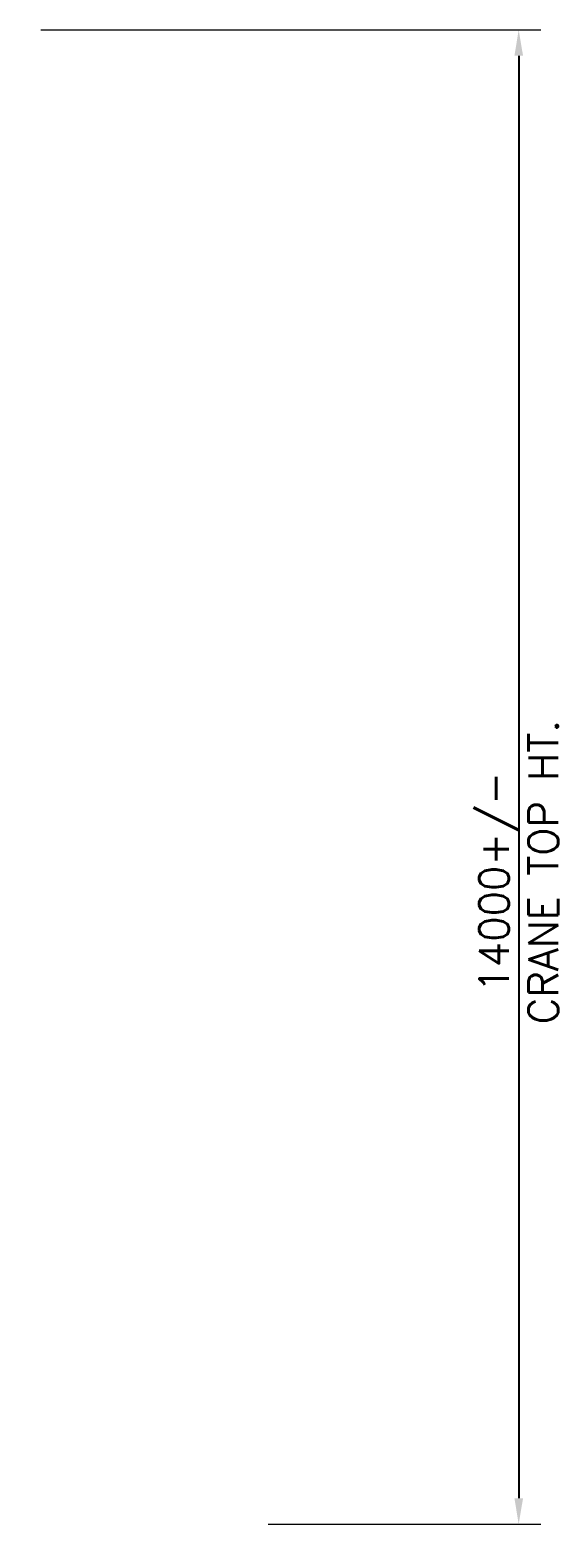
# Model space of a CAD drawing. Header units: millimetres. Extents: x 68421 to 1479662, y -51504 to 144751.
# Drawn here: x 294586 to 299054, y 106049 to 118677 of the extents above; entities that cross this region are included whole.
import ezdxf

# ---------------------------------------------------------------- set-up
doc = ezdxf.new("R2010")
doc.units = ezdxf.units.MM
doc.header["$LTSCALE"] = 0.35
doc.header["$MEASUREMENT"] = 0
doc.linetypes.add('CONTIN', pattern=[0, 0, 0])
doc.layers.get('0').update_dxf_attribs({"linetype": 'CONTIN'})
doc.layers.get('Defpoints').update_dxf_attribs({"linetype": 'CONTINUOUS'})
doc.styles.add('S', font='simplex.shx')
doc.styles.add('SIMPLEX', font='simplex.shx', dxfattribs={"width": 0.8})
doc.dimstyles.new('Copy of 1-200', dxfattribs={"dimscale": 175, "dimtxt": 2, "dimasz": 2, "dimexe": 1.5, "dimexo": 0.75, "dimgap": 0.9, "dimtad": 1, "dimdec": 0, "dimzin": 0, "dimdsep": 46, "dimtxsty": 'SIMPLEX', "dimcen": 0.09, "dimclrd": 6, "dimclre": 6, "dimclrt": 7, "dimadec": 0, "dimazin": 0, "dimtfac": 1, "dimtdec": 0, "dimtmove": 0, "dimatfit": 3, "dimfxl": 1, "dimtolj": 1, "dimtzin": 0, "dimlwd": 0, "dimlwe": 0, "dimarcsym": 0})

# ---------------------------------------------------------------- blocks, each defined once
blk = doc.blocks.new('*D76')
at = {"color": 6, "lineweight": 13, "transparency": 16777216}
for p, q in [((506071, 37441), (510300, 37441)), ((507994, 24813), (510300, 24813))]:
    blk.add_line(p, q, dxfattribs=at)
at = {"color": 6, "transparency": 16777216}
blk.add_line((510112, 37222), (510112, 25032), dxfattribs=at)
for points in [[(510076, 37222), (510149, 37222), (510112, 37441)], [(510076, 25032), (510149, 25032), (510112, 24813)]]:
    blk.add_solid(points, dxfattribs=at)
at = {"layer": 'Defpoints', "color": 0, "transparency": 16777216}
for p in [(505977, 37441), (507900, 24813), (510112, 24813)]:
    blk.add_point(p, dxfattribs=at)
at = {"color": 7, "transparency": 16777216, "insert": (510112, 30238), "char_height": 250, "attachment_point": 5, "rotation": 90, "style": 'S'}
blk.add_mtext('\\A1;14000+/-\\P CRANE TOP HT.', dxfattribs=at)
blk = doc.blocks.new('CRANE')
dim = blk.add_linear_dim(base=(3971, -19096.2), p1=(-164.2, -6468.6), p2=(1758.5, -19096.2), angle=90, text='14000+/-\\X CRANE TOP HT.', dimstyle='Copy of 1-200')
dim.commit()
dim.dimension.update_dxf_attribs({"geometry": '*D76', "text_midpoint": (3971, -13671.6), "dimtype": 128, "insert": (-506141.4, -43909.5)})

msp = doc.modelspace()

# ---------------------------------------------------------------- block references
at = {"color": 0, "lineweight": 0}
msp.add_blockref('CRANE', (294749.85848, 125145.60384), dxfattribs=at)

doc.saveas('drawing.dxf')
